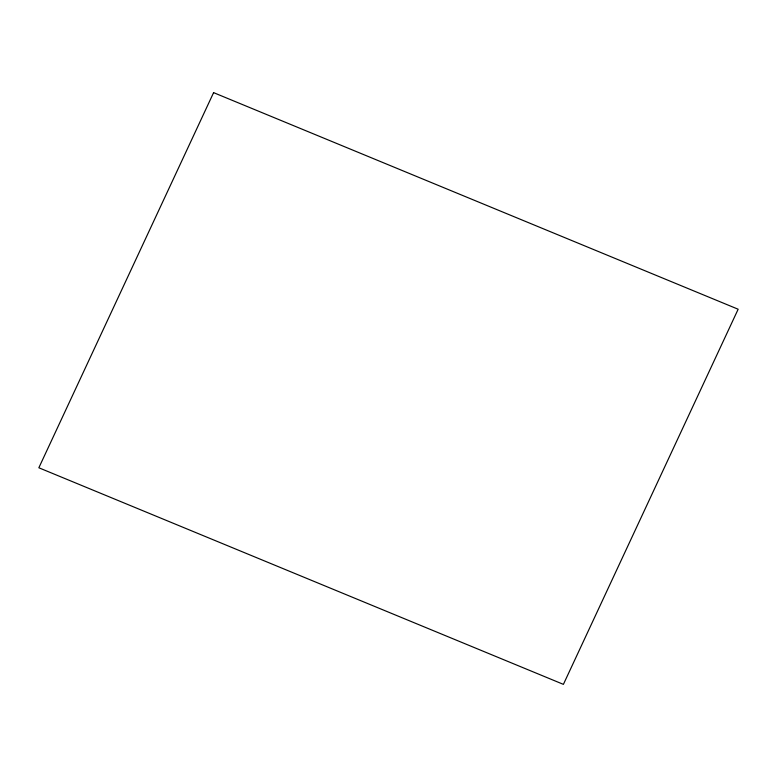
<?xml version="1.0" encoding="UTF-8"?>
<svg xmlns="http://www.w3.org/2000/svg" width="777" height="777" viewBox="0 0 777 777"><rect width="100%" height="100%" fill="white"/><g stroke="black" fill="none" stroke-linecap="round" stroke-linejoin="round"><path stroke-width="1.17" d="M213.597 92.638L38.85 467.773L563.403 684.362L738.15 309.227L213.597 92.638"/></g></svg>
